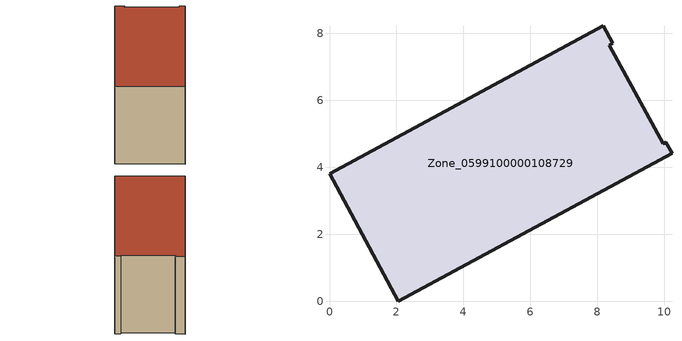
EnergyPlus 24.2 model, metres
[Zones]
Zone_0599100000108729
 floor ground (C_G): 8.18,8.22 8.46,7.7 8.35,7.65 9.98,4.7 10.05,4.75 10.23,4.41 2.06,0 0,3.81 z0
 wall outside (C_F): 2.06,0 10.23,4.41 10.05,4.75 9.98,4.7 8.35,7.65 8.46,7.7 8.18,8.22 0,3.81 2.06,0 z0:5.63
 roof outside (C_R): 8.46,7.7 8.18,8.22 0,3.81 2.06,0 10.23,4.41 10.05,4.75 9.98,4.7 8.35,7.65 z5.63
[BUILDING]
Pand.0599100000108729: North Axis=0; Terrain=City; Loads Convergence Tolerance Value=0.04; Temperature Convergence Tolerance Value=0.4; Solar Distribution=FullExterior; Maximum Number of Warmup Days=25; Minimum Number of Warmup Days=1
[Site:Location]
Rotterdam.The.Hague.AP_ZH_NLD Design_Conditions: Latitude=51.96; Longitude=4.45; Time Zone=1; Elevation=-4.5
[SITE:GROUNDTEMPERATURE:BUILDINGSURFACE]
18, 18, 18, 18, 18, 18, 18, 18, 18, 18, 18, 18
[MATERIAL] Thermal Absorptance=0.9; Solar Absorptance=0.7; Visible Absorptance=0.7
Name | Roughness | Thickness | Conductivity | Density | Specific Heat
G.TI.1946-1964 | MediumSmooth | 0.15 | 1 | 540 | 1210
F.TI.1946-1964 | Rough | 0.3 | 0.857143 | 1920 | 840
R.TI.1946-1964 | MediumRough | 0.2 | 0.277778 | 1500 | 1000
[CONSTRUCTION]
C_G: G.TI.1946-1964
C_F: F.TI.1946-1964
C_R: R.TI.1946-1964
[ZONE]
Zone_0599100000108729: Type=1; Multiplier=1; Ceiling Height=Autocalculate; Volume=Autocalculate; Floor Area=autocalculate; Part of Total Floor Area=Yes
[ZONEINFILTRATION:DESIGNFLOWRATE]
Infil_Zone_0599100000108729: Zone or ZoneList or Space or SpaceList=Zone_0599100000108729; Schedule=AlwaysOn; Design Flow Rate Calculation Method=Flow/Area; Flow Rate per Floor Area=0.003; Constant Term Coefficient=1; Temperature Term Coefficient=0; Velocity Term Coefficient=0; Velocity Squared Term Coefficient=0
[HVACTEMPLATE:ZONE:IDEALLOADSAIRSYSTEM]
Zone_0599100000108729: Maximum Heating Supply Air Temperature=50; Minimum Cooling Supply Air Temperature=13; Maximum Heating Supply Air Humidity Ratio=0.0156; Minimum Cooling Supply Air Humidity Ratio=0.0077; Heating Limit=NoLimit; Cooling Limit=NoLimit; Dehumidification Control Type=ConstantSensibleHeatRatio; Cooling Sensible Heat Ratio=0.7; Dehumidification Setpoint=60; Humidification Control Type=None; Humidification Setpoint=30; Outdoor Air Method=None; Outdoor Air Flow Rate per Person=0.00944; Outdoor Air Flow Rate per Zone Floor Area=0; Outdoor Air Flow Rate per Zone=0; Demand Controlled Ventilation Type=None; Outdoor Air Economizer Type=NoEconomizer; Heat Recovery Type=None; Sensible Heat Recovery Effectiveness=0.7; Latent Heat Recovery Effectiveness=0.65
[ZONECONTROL:THERMOSTAT]
ThermostatControl_Zone_0599100000108729: Zone or ZoneList=Zone_0599100000108729; Control Type Schedule=DualSetpointControlType; Control 1=Thermostat_Zone_0599100000108729; Temperature Difference Between Cutout And Setpoint=0
[THERMOSTATSETPOINT:DUALSETPOINT]
Thermostat_Zone_0599100000108729: Heating Setpoint Temperature Schedule=HeatingSetpoint_Zone_0599100000108729; Cooling Setpoint Temperature Schedule=CoolingSetpoint_Zone_0599100000108729
[SCHEDULE:COMPACT]
HeatingSetpoint_Zone_0599100000108729: Through: 12/31, For: AllDays, Until: 24:00, 21
CoolingSetpoint_Zone_0599100000108729: Through: 12/31, For: AllDays, Until: 24:00, 24
DualSetpointControlType: Through: 12/31, For: AllDays, Until: 24:00, 4
AlwaysOn: Through: 12/31, For: AllDays, Until: 24:00, 1
